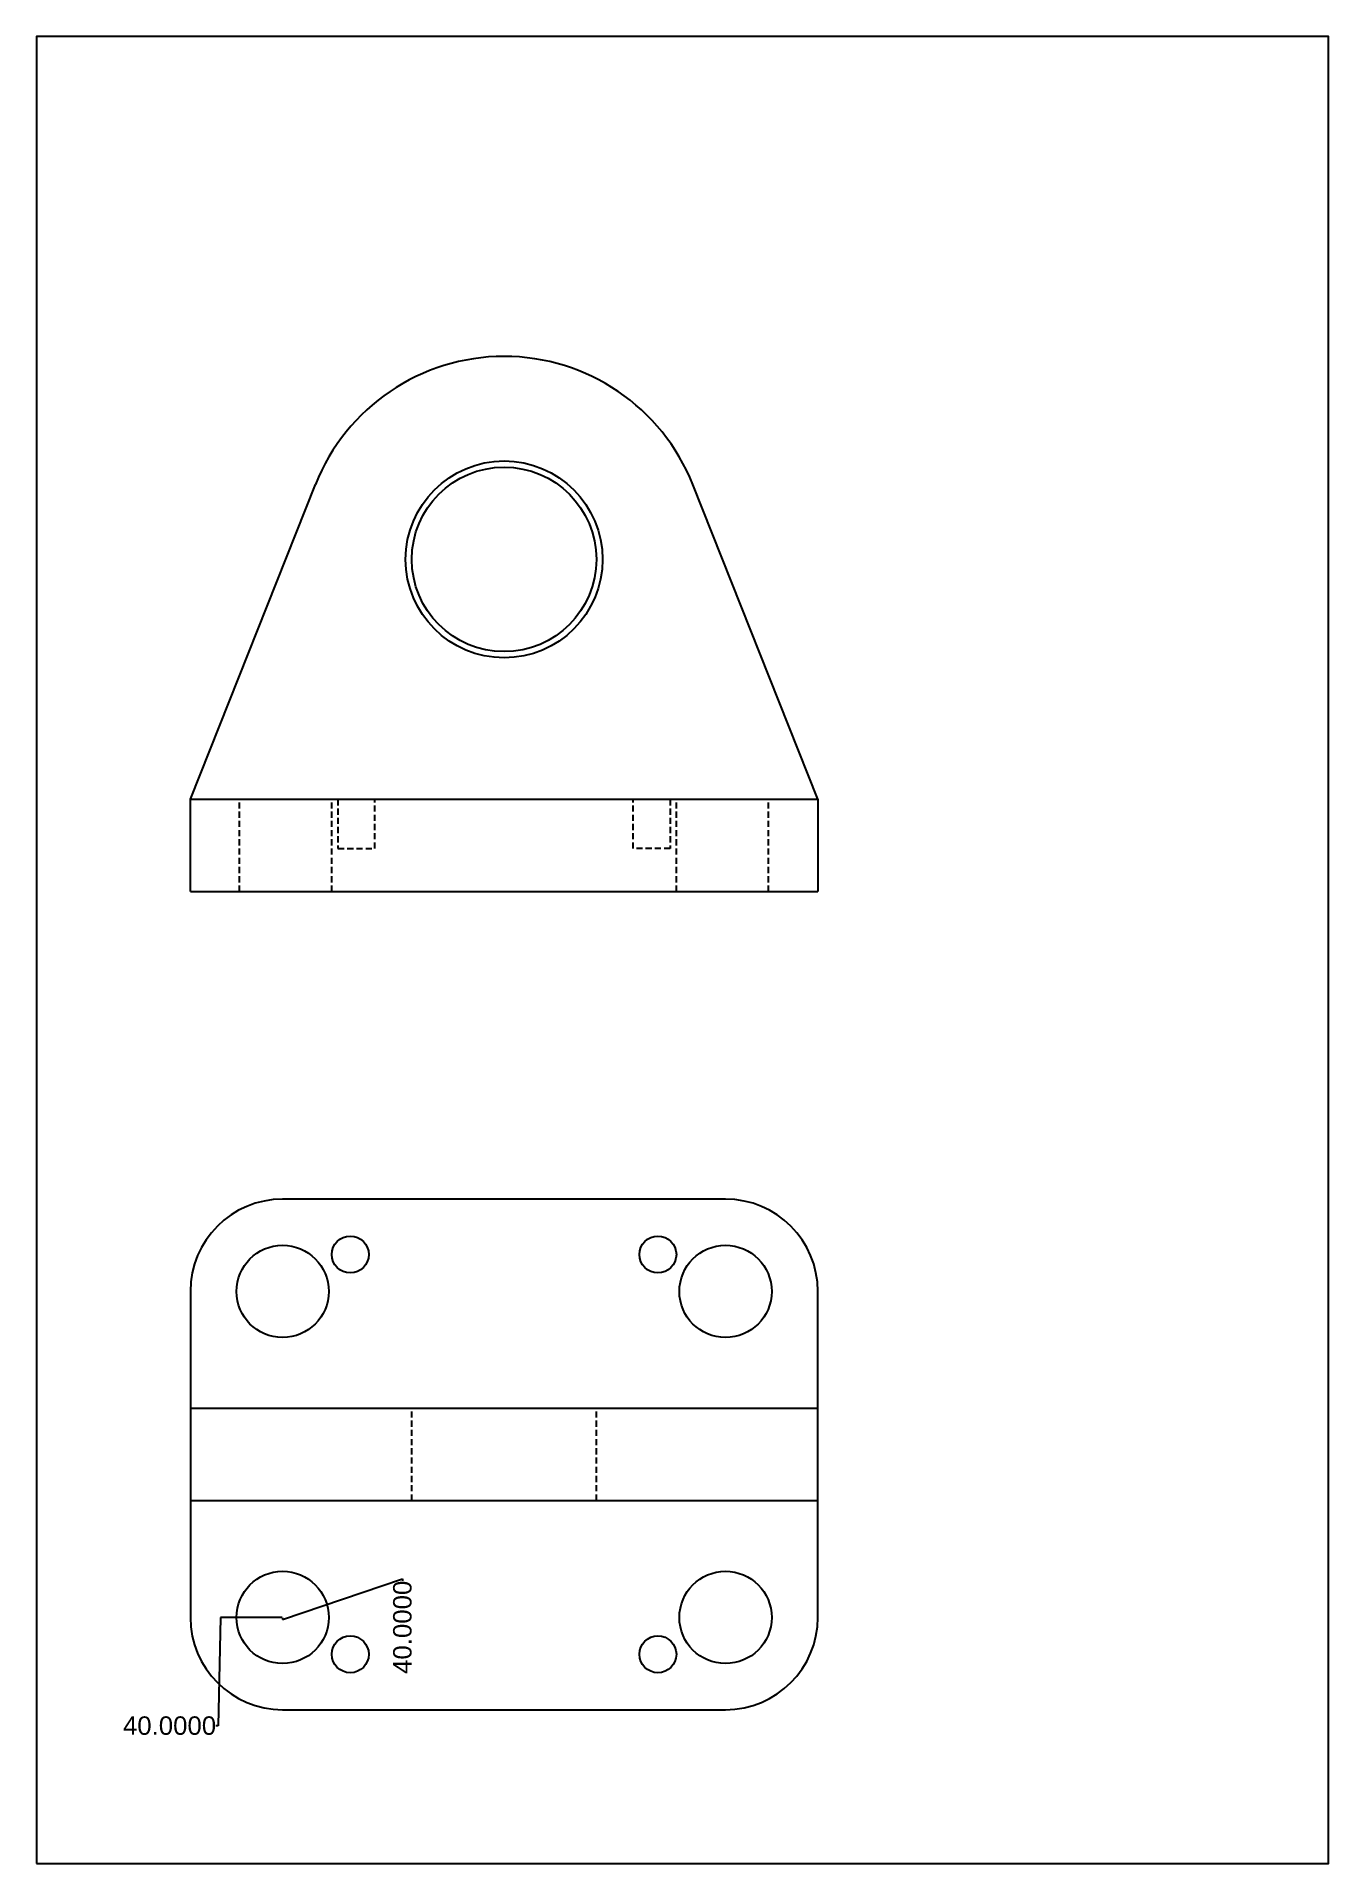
# Model space of a CAD drawing. Header units: millimetres. Extents: x 0 to 210, y 0 to 297.
import ezdxf

# ---------------------------------------------------------------- set-up
doc = ezdxf.new("R2010")
doc.units = ezdxf.units.MM
doc.header["$MEASUREMENT"] = 0
doc.linetypes.add('DASHEDX2', pattern=[1.5, 1, -0.5])
doc.styles.get("Standard").update_dxf_attribs({"font": 'arial.ttf'})
doc.dimstyles.get("Standard").update_dxf_attribs({"dimtxt": 3, "dimasz": 0.18, "dimexe": 0.18, "dimexo": 0.0625, "dimgap": 0.09, "dimtad": 0, "dimtih": 1, "dimtoh": 1, "dimdec": 4, "dimzin": 0, "dimdsep": 46, "dimtxsty": 'Standard', "dimcen": 0.09, "dimclrt": 5, "dimadec": 0, "dimazin": 0, "dimtfac": 1, "dimtdec": 4, "dimtofl": 0, "dimtmove": 0, "dimatfit": 3, "dimfxl": 1, "dimtolj": 1, "dimtzin": 0, "dimarcsym": 0})

# ---------------------------------------------------------------- blocks, each defined once
blk = doc.blocks.new('*D1')
at = {"color": 0, "lineweight": -2, "transparency": 16777216}
for p, q in [((40, 39.64), (59.48, 46.29)), ((59.48, 46.29), (59.48, 45.93)), ((40, 39.94), (40, 39.64))]:
    blk.add_line(p, q, dxfattribs=at)
at = {"layer": 'Defpoints', "color": 0, "transparency": 16777216}
for p in [(59.48, 45.93), (40, 40), (0, 0)]:
    blk.add_point(p, dxfattribs=at)
at = {"color": 5, "transparency": 16777216, "insert": (59.48, 38.39), "char_height": 3, "attachment_point": 5, "rotation": 90}
blk.add_mtext('\\A1;40.0000', dxfattribs=at)
blk = doc.blocks.new('*D2')
at = {"color": 0, "lineweight": -2, "transparency": 16777216}
for p, q in [((29.88, 40), (29.52, 22.39)), ((39.94, 40), (29.88, 40)), ((29.52, 22.39), (29.16, 22.39))]:
    blk.add_line(p, q, dxfattribs=at)
at = {"layer": 'Defpoints', "color": 0, "transparency": 16777216}
for p in [(40, 40), (29.16, 22.39), (0, 0)]:
    blk.add_point(p, dxfattribs=at)
at = {"color": 5, "transparency": 16777216, "insert": (21.62, 22.39), "char_height": 3, "attachment_point": 5}
blk.add_mtext('\\A1;40.0000', dxfattribs=at)

msp = doc.modelspace()

# ---------------------------------------------------------------- linework, layer by layer
for p, q in [((25, 173), (45.33102, 224.18251)), ((127, 173), (106.66898, 224.18251)), ((25, 158), (25, 173)), ((25, 173), (127, 173)), ((127, 173), (127, 158)), ((25, 158), (127, 158)), ((25, 74), (127, 74)), ((25, 59), (127, 59))]:
    msp.add_line(p, q)
at = {"linetype": 'DASHEDX2'}
for p, q in [((33, 158), (33, 173)), ((48, 158), (48, 173)), ((49, 173), (49, 165)), ((55, 165), (55, 173)), ((97, 165), (97, 173)), ((103, 173), (103, 165)), ((104, 158), (104, 173)), ((119, 158), (119, 173)), ((49, 165), (55, 165)), ((103, 165), (97, 165)), ((61, 59), (61, 74)), ((91, 59), (91, 74))]:
    msp.add_line(p, q, dxfattribs=at)
msp.add_lwpolyline([(0, 0), (210, 0), (210, 297), (0, 297)], close=True)
msp.add_lwpolyline([(40, 25), (112, 25, 0.414213562), (127, 40), (127, 93, 0.414213562), (112, 108), (40, 108, 0.414213562), (25, 93), (25, 40, 0.414213562)], format="xyb", close=True)
for centre, radius in [((76, 212), 16), ((76, 212), 15), ((51, 99), 3), ((101, 99), 3), ((40, 93), 7.5), ((112, 93), 7.5), ((40, 40), 7.5), ((112, 40), 7.5), ((51, 34), 3), ((101, 34), 3)]:
    msp.add_circle(centre, radius)
msp.add_arc((76, 212), 33, 21.6642572, 158.3357428)

# ---------------------------------------------------------------- dimensions: what is measured, and where the dimension line sits
for offset, dtype, picture, middle in [((19.48382, 5.9275), 1, '*D1', (59.48382, 38.38968)), ((-10.83736, -17.61445), 0, '*D2', (21.62482, 22.38555))]:
    dim = msp.add_ordinate_dim(feature_location=(40, 40), offset=offset, dtype=dtype, origin=(0, 0), dimstyle='Standard')
    dim.commit()
    dim.dimension.update_dxf_attribs({"geometry": picture, "text_midpoint": middle})

doc.saveas('drawing.dxf')
